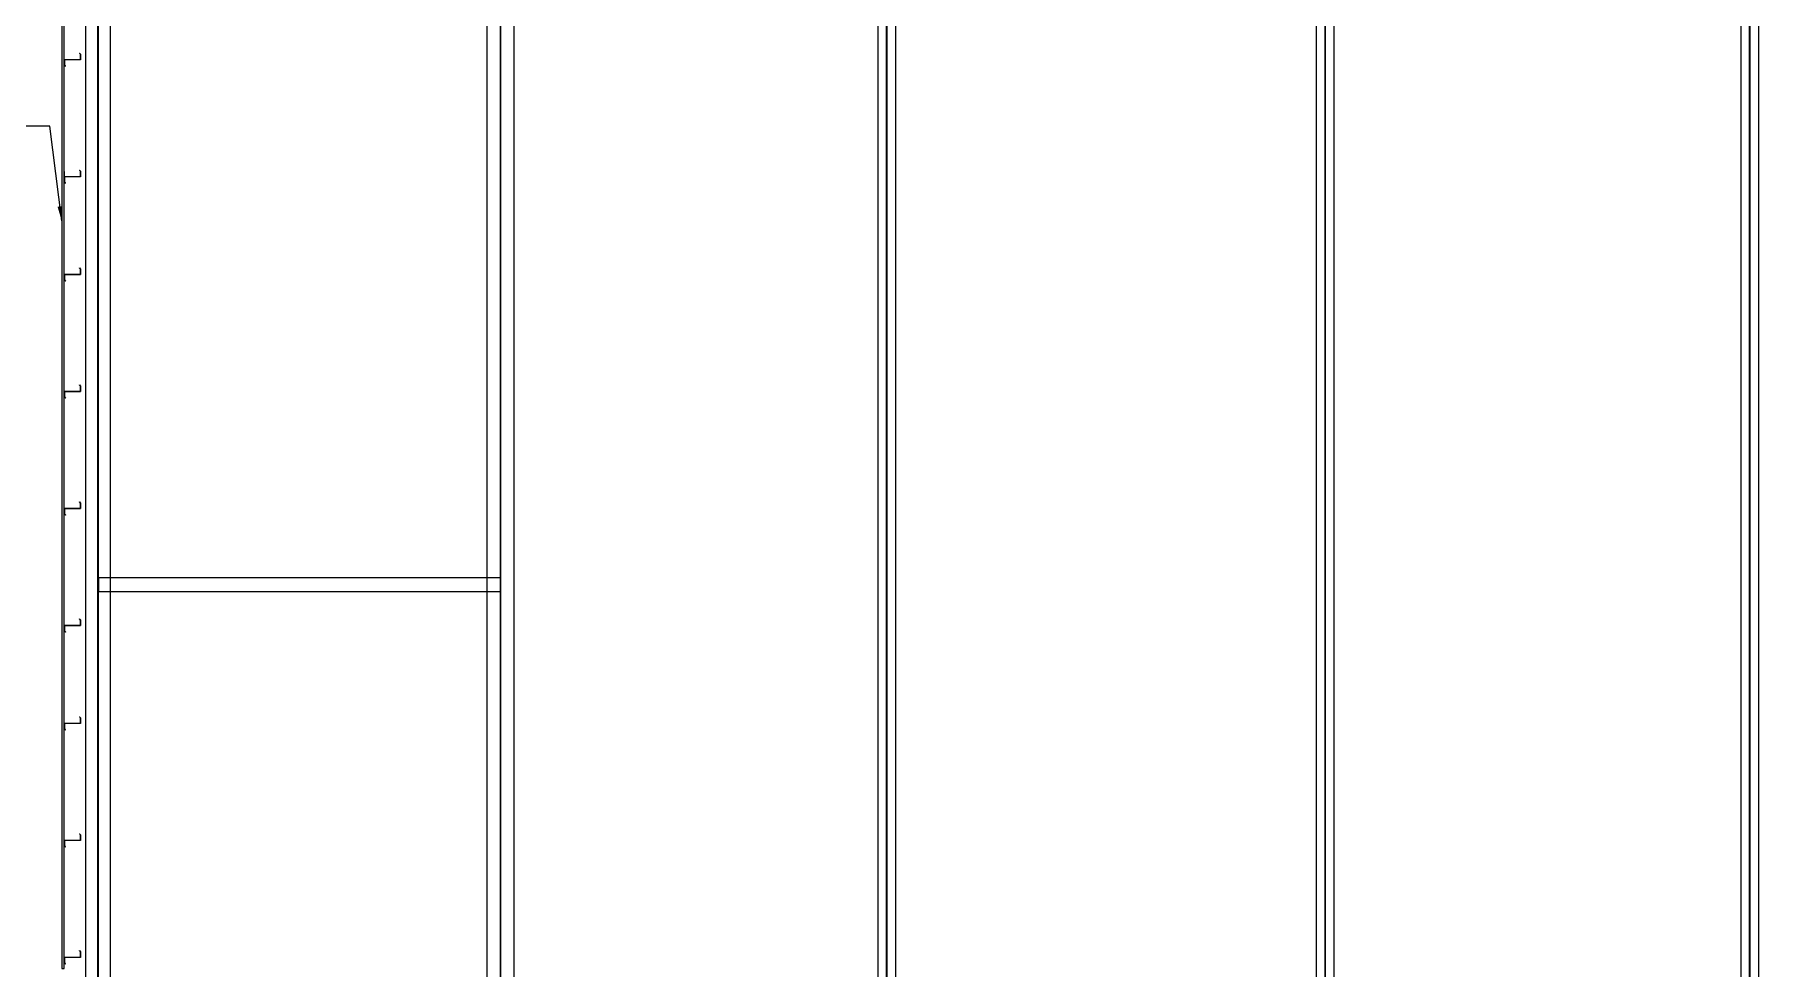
# Model space of a CAD drawing. Header units: inches. Extents: x 315041 to 662841, y -45540 to -35018.
# Drawn here: x 330920.5 to 331131.6, y -36388.9 to -36274.4 of the extents above; entities that cross this region are included whole.
import ezdxf

# ---------------------------------------------------------------- set-up
doc = ezdxf.new("R2010")
doc.units = ezdxf.units.IN
doc.header["$MEASUREMENT"] = 0
for name, color, linetype in [('2', 2, 'Continuous'), ('3', 3, 'Continuous'), ('4', 4, 'Continuous')]:
    doc.layers.add(name, color=color, linetype=linetype)
doc.styles.add('ST1H', font='vnshxh.shx', dxfattribs={"width": 0.7})
doc.dimstyles.new('3', dxfattribs={"dimtxt": 3.5, "dimasz": 1.8, "dimexe": 1, "dimexo": 0, "dimgap": 1, "dimtad": 1, "dimdec": 0, "dimlfac": 3, "dimzin": 0, "dimdsep": 46, "dimtxsty": 'ST1H', "dimblk": 'OBLIQUE', "dimcen": 1, "dimdle": 1, "dimclrd": 8, "dimclre": 8, "dimclrt": 3, "dimadec": 0, "dimazin": 0, "dimtfac": 1, "dimtdec": 0, "dimtix": 1, "dimtofl": 0, "dimtmove": 1, "dimatfit": 3, "dimfxl": 0.18, "dimtolj": 1, "dimtzin": 0, "dimlwd": -1, "dimlwe": -1, "dimarcsym": 1})

# ---------------------------------------------------------------- blocks, each defined once
blk = doc.blocks.new('_Oblique')
at = {"color": 0, "linetype": 'ByBlock', "lineweight": -2}
blk.add_line((-0.5, -0.5), (0.5, 0.5), dxfattribs=at)

msp = doc.modelspace()

# ---------------------------------------------------------------- hatches: boundary and pattern name
h = msp.add_hatch()
h.set_pattern_fill('ANSI31', color=94, scale=0.15, angle=90, style=0)
h.set_pattern_definition([(225, (326957.498271, -22448.136071), (-0.013258252147, 0.013258252147), [])])
h.paths.add_polyline_path([(330924.1289, -36278.2048), (330924.1289, -36277.5248), (330926.1099, -36277.5248), (330926.1099, -36276.8717), (330925.974, -36276.7358), (330925.9875, -36276.7224), (330926.1289, -36276.8638), (330926.1289, -36277.5438), (330924.1479, -36277.5438), (330924.1479, -36278.1969), (330924.2838, -36278.3328), (330924.2703, -36278.3462)])
h = msp.add_hatch()
h.set_pattern_fill('ANSI31', color=94, scale=0.15, angle=90, style=0)
h.set_pattern_definition([(225, (326957.498271, -22462.469404), (-0.013258252147, 0.013258252147), [])])
h.paths.add_polyline_path([(330924.1289, -36292.5381), (330924.1289, -36291.8581), (330926.1099, -36291.8581), (330926.1099, -36291.205), (330925.974, -36291.0692), (330925.9875, -36291.0557), (330926.1289, -36291.1971), (330926.1289, -36291.8771), (330924.1479, -36291.8771), (330924.1479, -36292.5303), (330924.2838, -36292.6661), (330924.2703, -36292.6796)])
h = msp.add_hatch()
h.set_pattern_fill('ANSI31', color=94, scale=0.15, angle=90, style=0)
h.set_pattern_definition([(225, (326957.498271, -22474.469404), (-0.013258252147, 0.013258252147), [])])
h.paths.add_polyline_path([(330924.1289, -36304.5381), (330924.1289, -36303.8581), (330926.1099, -36303.8581), (330926.1099, -36303.205), (330925.974, -36303.0692), (330925.9875, -36303.0557), (330926.1289, -36303.1971), (330926.1289, -36303.8771), (330924.1479, -36303.8771), (330924.1479, -36304.5303), (330924.2838, -36304.6661), (330924.2703, -36304.6796)])
h = msp.add_hatch()
h.set_pattern_fill('ANSI31', color=94, scale=0.15, angle=90, style=0)
h.set_pattern_definition([(225, (326957.498271, -22488.802738), (-0.013258252147, 0.013258252147), [])])
h.paths.add_polyline_path([(330924.1289, -36318.8715), (330924.1289, -36318.1915), (330926.1099, -36318.1915), (330926.1099, -36317.5383), (330925.974, -36317.4025), (330925.9875, -36317.3891), (330926.1289, -36317.5305), (330926.1289, -36318.2105), (330924.1479, -36318.2105), (330924.1479, -36318.8636), (330924.2838, -36318.9995), (330924.2703, -36319.0129)])
h = msp.add_hatch()
h.set_pattern_fill('ANSI31', color=94, scale=0.15, angle=90, style=0)
h.set_pattern_definition([(225, (326957.498271, -22503.136071), (-0.013258252147, 0.013258252147), [])])
h.paths.add_polyline_path([(330924.1289, -36333.2048), (330924.1289, -36332.5248), (330926.1099, -36332.5248), (330926.1099, -36331.8717), (330925.974, -36331.7358), (330925.9875, -36331.7224), (330926.1289, -36331.8638), (330926.1289, -36332.5438), (330924.1479, -36332.5438), (330924.1479, -36333.1969), (330924.2838, -36333.3328), (330924.2703, -36333.3462)])
h = msp.add_hatch()
h.set_pattern_fill('ANSI31', color=94, scale=0.15, angle=90, style=0)
h.set_pattern_definition([(225, (326957.498271, -22517.469404), (-0.013258252147, 0.013258252147), [])])
h.paths.add_polyline_path([(330924.1289, -36347.5381), (330924.1289, -36346.8581), (330926.1099, -36346.8581), (330926.1099, -36346.205), (330925.974, -36346.0692), (330925.9875, -36346.0557), (330926.1289, -36346.1971), (330926.1289, -36346.8771), (330924.1479, -36346.8771), (330924.1479, -36347.5303), (330924.2838, -36347.6661), (330924.2703, -36347.6796)])
h = msp.add_hatch()
h.set_pattern_fill('ANSI31', color=94, scale=0.15, angle=90, style=0)
h.set_pattern_definition([(225, (326957.498271, -22529.469404), (-0.013258252147, 0.013258252147), [])])
h.paths.add_polyline_path([(330924.1289, -36359.5381), (330924.1289, -36358.8581), (330926.1099, -36358.8581), (330926.1099, -36358.205), (330925.974, -36358.0692), (330925.9875, -36358.0557), (330926.1289, -36358.1971), (330926.1289, -36358.8771), (330924.1479, -36358.8771), (330924.1479, -36359.5303), (330924.2838, -36359.6661), (330924.2703, -36359.6796)])
h = msp.add_hatch()
h.set_pattern_fill('ANSI31', color=94, scale=0.15, angle=90, style=0)
h.set_pattern_definition([(225, (326957.498271, -22543.802738), (-0.013258252147, 0.013258252147), [])])
h.paths.add_polyline_path([(330924.1289, -36373.8715), (330924.1289, -36373.1915), (330926.1099, -36373.1915), (330926.1099, -36372.5383), (330925.974, -36372.4025), (330925.9875, -36372.3891), (330926.1289, -36372.5305), (330926.1289, -36373.2105), (330924.1479, -36373.2105), (330924.1479, -36373.8636), (330924.2838, -36373.9995), (330924.2703, -36374.0129)])
h = msp.add_hatch()
h.set_pattern_fill('ANSI31', color=94, scale=0.15, angle=90, style=0)
h.set_pattern_definition([(225, (326957.498271, -22558.136071), (-0.013258252147, 0.013258252147), [])])
h.paths.add_polyline_path([(330924.1289, -36388.2048), (330924.1289, -36387.5248), (330926.1099, -36387.5248), (330926.1099, -36386.8717), (330925.974, -36386.7358), (330925.9875, -36386.7224), (330926.1289, -36386.8638), (330926.1289, -36387.5438), (330924.1479, -36387.5438), (330924.1479, -36388.1969), (330924.2838, -36388.3328), (330924.2703, -36388.3462)])

# ---------------------------------------------------------------- linework, layer by layer
at = {"color": 94}
for points in [[(330924.1289, -36278.2048), (330924.1289, -36277.5248), (330926.1099, -36277.5248), (330926.1099, -36276.8717), (330925.974, -36276.7358), (330925.9875, -36276.7224), (330926.1289, -36276.8638), (330926.1289, -36277.5438), (330924.1479, -36277.5438), (330924.1479, -36278.1969), (330924.2838, -36278.3328), (330924.2703, -36278.3462)], [(330924.1289, -36292.5381), (330924.1289, -36291.8581), (330926.1099, -36291.8581), (330926.1099, -36291.205), (330925.974, -36291.0692), (330925.9875, -36291.0557), (330926.1289, -36291.1971), (330926.1289, -36291.8771), (330924.1479, -36291.8771), (330924.1479, -36292.5303), (330924.2838, -36292.6661), (330924.2703, -36292.6796)], [(330924.1289, -36304.5381), (330924.1289, -36303.8581), (330926.1099, -36303.8581), (330926.1099, -36303.205), (330925.974, -36303.0692), (330925.9875, -36303.0557), (330926.1289, -36303.1971), (330926.1289, -36303.8771), (330924.1479, -36303.8771), (330924.1479, -36304.5303), (330924.2838, -36304.6661), (330924.2703, -36304.6796)], [(330924.1289, -36318.8715), (330924.1289, -36318.1915), (330926.1099, -36318.1915), (330926.1099, -36317.5383), (330925.974, -36317.4025), (330925.9875, -36317.3891), (330926.1289, -36317.5305), (330926.1289, -36318.2105), (330924.1479, -36318.2105), (330924.1479, -36318.8636), (330924.2838, -36318.9995), (330924.2703, -36319.0129)], [(330924.1289, -36333.2048), (330924.1289, -36332.5248), (330926.1099, -36332.5248), (330926.1099, -36331.8717), (330925.974, -36331.7358), (330925.9875, -36331.7224), (330926.1289, -36331.8638), (330926.1289, -36332.5438), (330924.1479, -36332.5438), (330924.1479, -36333.1969), (330924.2838, -36333.3328), (330924.2703, -36333.3462)], [(330924.1289, -36347.5381), (330924.1289, -36346.8581), (330926.1099, -36346.8581), (330926.1099, -36346.205), (330925.974, -36346.0692), (330925.9875, -36346.0557), (330926.1289, -36346.1971), (330926.1289, -36346.8771), (330924.1479, -36346.8771), (330924.1479, -36347.5303), (330924.2838, -36347.6661), (330924.2703, -36347.6796)], [(330924.1289, -36359.5381), (330924.1289, -36358.8581), (330926.1099, -36358.8581), (330926.1099, -36358.205), (330925.974, -36358.0692), (330925.9875, -36358.0557), (330926.1289, -36358.1971), (330926.1289, -36358.8771), (330924.1479, -36358.8771), (330924.1479, -36359.5303), (330924.2838, -36359.6661), (330924.2703, -36359.6796)], [(330924.1289, -36373.8715), (330924.1289, -36373.1915), (330926.1099, -36373.1915), (330926.1099, -36372.5383), (330925.974, -36372.4025), (330925.9875, -36372.3891), (330926.1289, -36372.5305), (330926.1289, -36373.2105), (330924.1479, -36373.2105), (330924.1479, -36373.8636), (330924.2838, -36373.9995), (330924.2703, -36374.0129)], [(330924.1289, -36388.2048), (330924.1289, -36387.5248), (330926.1099, -36387.5248), (330926.1099, -36386.8717), (330925.974, -36386.7358), (330925.9875, -36386.7224), (330926.1289, -36386.8638), (330926.1289, -36387.5438), (330924.1479, -36387.5438), (330924.1479, -36388.1969), (330924.2838, -36388.3328), (330924.2703, -36388.3462)]]:
    msp.add_lwpolyline(points, close=True, dxfattribs=at)
at = {"layer": '2', "color": 9}
for p, q in [((330926.7793, -36474.9883), (330926.7793, -36212.2746)), ((330929.7793, -36474.9883), (330929.7793, -36212.2746)), ((330975.9291, -36475.3844), (330975.9291, -36212.2746)), ((330979.2291, -36475.3844), (330979.2291, -36212.2746)), ((330928.2493, -36474.9883), (330928.2493, -36219.8241)), ((330928.3093, -36474.9883), (330928.3093, -36219.8241)), ((330977.5491, -36474.9883), (330977.5491, -36219.8241)), ((330977.6091, -36474.9883), (330977.6091, -36219.8241)), ((331024.8491, -36474.9883), (331024.8491, -36219.8241)), ((331024.9091, -36474.9883), (331024.9091, -36219.8241)), ((331078.5491, -36474.9883), (331078.5491, -36219.8241)), ((331078.6091, -36474.9883), (331078.6091, -36219.8241)), ((331130.5493, -36474.9883), (331130.5493, -36219.8241)), ((331130.6093, -36474.9883), (331130.6093, -36219.8241))]:
    msp.add_line(p, q, dxfattribs=at)
for points in [[(331023.8191, -36219.8241), (331025.9391, -36219.8241), (331025.9391, -36474.9883), (331023.8191, -36474.9883)], [(331077.5193, -36219.8241), (331079.6393, -36219.8241), (331079.6393, -36474.9883), (331077.5193, -36474.9883)], [(331129.5193, -36219.8241), (331131.6393, -36219.8241), (331131.6393, -36474.9883), (331129.5193, -36474.9883)], [(330928.3093, -36342.718), (330977.5791, -36342.7222), (330977.5791, -36341.0422), (330928.3093, -36341.038)]]:
    msp.add_lwpolyline(points, close=True, dxfattribs=at)
at = {"layer": '3'}
for points in [[(330924.1145, -36181.898), (330923.8146, -36181.898), (330923.8146, -36388.9013), (330924.1145, -36388.9013)], [(330924.1045, -36181.908), (330923.8246, -36181.908), (330923.8246, -36388.8913), (330924.1045, -36388.8913)]]:
    msp.add_lwpolyline(points, close=True, dxfattribs=at)
at = {"layer": '4'}
for p, q in [((330924.1289, -36291.2271), (330924.1289, -36291.8771)), ((330924.1289, -36303.8771), (330924.1289, -36304.5271)), ((330924.1289, -36358.8771), (330924.1289, -36359.5271))]:
    msp.add_line(p, q, dxfattribs=at)

# ---------------------------------------------------------------- leaders
at = {"color": 9}
msp.add_leader([(330923.8204, -36297.2978), (330922.3403, -36285.701), (330904.9279, -36285.701)], dimstyle='3', override={"dimgap": 1, "dimtad": 0}, dxfattribs=at)

doc.saveas('drawing.dxf')
